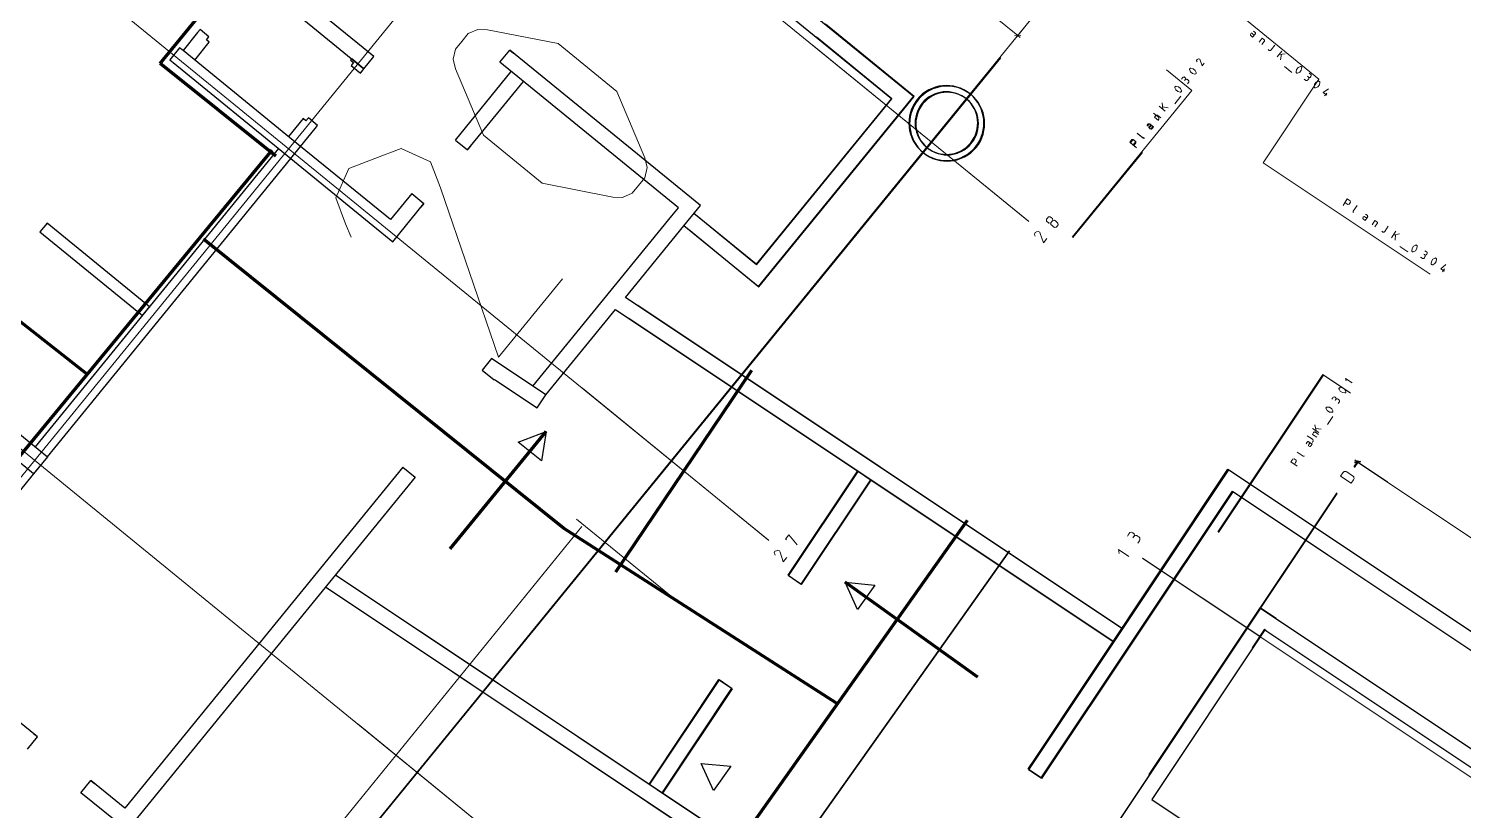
# Model space of a CAD drawing. Header units: metres. Extents: x 2680825 to 2680948, y 1252357 to 1252484.
# Drawn here: x 2680895.08 to 2680917.95, y 1252450.6 to 1252463.07 of the extents above; entities that cross this region are included whole.
import ezdxf

# ---------------------------------------------------------------- set-up
doc = ezdxf.new("R2010")
doc.units = ezdxf.units.M
doc.layers.add('0_BemassungAdo', color=5, linetype='Continuous', lineweight=0)
doc.layers.add('Bemaßung', color=7, linetype='Continuous', lineweight=13)
doc.layers.add('etappierung', color=7, linetype='Continuous')
doc.layers.add('geometrie', color=7, linetype='Continuous')
doc.layers.get('0_BemassungAdo').off()

# ---------------------------------------------------------------- blocks, each defined once
blk = doc.blocks.new('asdölkfasdiouhqreq')
at = {"layer": 'Bemaßung'}
for p, q in [((100.548, 56.428), (101.042, 56.56)), ((101.042, 56.56), (101.428, 56.337)), ((100.325, 56.041), (100.548, 56.428)), ((101.428, 56.337), (101.815, 56.114)), ((103.443, 56.37), (103.348, 56.243)), ((103.593, 56.445), (103.443, 56.37)), ((103.752, 56.445), (103.593, 56.445)), ((103.911, 56.445), (103.752, 56.445)), ((104.06, 56.37), (103.911, 56.445)), ((104.156, 56.243), (104.06, 56.37)), ((101.815, 56.114), (101.947, 55.619)), ((103.348, 56.243), (102.809, 55.233)), ((104.694, 55.233), (104.156, 56.243)), ((100.216, 55.839), (100.325, 56.041)), ((101.947, 55.619), (101.724, 55.233)), ((101.724, 55.233), (100.216, 52.809)), ((102.809, 55.233), (102.809, 54.021)), ((104.694, 54.021), (104.694, 55.233)), ((102.809, 54.021), (103.348, 53.011)), ((104.156, 53.011), (104.694, 54.021)), ((103.348, 53.011), (103.443, 52.884)), ((103.443, 52.884), (103.593, 52.809)), ((103.911, 52.809), (104.06, 52.884)), ((104.06, 52.884), (104.156, 53.011)), ((100.216, 52.809), (101.833, 52.809)), ((103.593, 52.809), (103.752, 52.809)), ((103.752, 52.809), (103.911, 52.809)), ((100.644, 47.363), (100.56, 47.229)), ((100.561, 47.396), (100.567, 47.408)), ((100.567, 47.408), (100.579, 47.429)), ((100.579, 47.429), (100.606, 47.436)), ((100.606, 47.436), (100.628, 47.424)), ((100.628, 47.424), (100.649, 47.412)), ((100.656, 47.384), (100.644, 47.363)), ((100.649, 47.412), (100.656, 47.384)), ((100.863, 47.407), (100.863, 47.43)), ((100.863, 47.43), (100.952, 47.43)), ((100.952, 47.43), (100.907, 47.228)), ((107.122, 47.394), (107.128, 47.405)), ((107.206, 47.36), (107.122, 47.226)), ((107.128, 47.405), (107.141, 47.426)), ((107.141, 47.426), (107.168, 47.434)), ((107.168, 47.434), (107.19, 47.421)), ((107.19, 47.421), (107.211, 47.409)), ((107.218, 47.381), (107.206, 47.36)), ((107.211, 47.409), (107.218, 47.381)), ((107.444, 47.427), (107.424, 47.407)), ((107.424, 47.407), (107.424, 47.382)), ((107.424, 47.382), (107.424, 47.358)), ((107.424, 47.358), (107.444, 47.338)), ((107.469, 47.427), (107.444, 47.427)), ((107.494, 47.427), (107.469, 47.427)), ((107.514, 47.407), (107.494, 47.427)), ((107.494, 47.338), (107.514, 47.358)), ((107.514, 47.382), (107.514, 47.407)), ((107.514, 47.358), (107.514, 47.382)), ((100.56, 47.229), (100.65, 47.229)), ((107.122, 47.226), (107.212, 47.226)), ((107.444, 47.338), (107.424, 47.318)), ((107.424, 47.318), (107.424, 47.293)), ((107.424, 47.293), (107.424, 47.27)), ((107.424, 47.27), (107.424, 47.246)), ((107.424, 47.246), (107.444, 47.226)), ((107.469, 47.338), (107.444, 47.338)), ((107.444, 47.226), (107.469, 47.226)), ((107.494, 47.338), (107.469, 47.338)), ((107.469, 47.226), (107.494, 47.226)), ((107.514, 47.317), (107.494, 47.338)), ((107.494, 47.226), (107.514, 47.246)), ((107.514, 47.293), (107.514, 47.317)), ((107.514, 47.27), (107.514, 47.293)), ((107.514, 47.246), (107.514, 47.27)), ((109.237, 47.049), (109.237, 47.173)), ((109.237, 47.173), (109.271, 47.173)), ((109.237, 47.036), (109.237, 47.16)), ((109.237, 47.16), (109.272, 47.16)), ((109.271, 47.173), (109.29, 47.173)), ((109.272, 47.16), (109.291, 47.16)), ((109.29, 47.173), (109.305, 47.157)), ((109.291, 47.16), (109.306, 47.144)), ((109.305, 47.157), (109.305, 47.138)), ((109.305, 47.138), (109.305, 47.119)), ((109.306, 47.144), (109.306, 47.125)), ((109.422, 47.173), (109.422, 47.062)), ((109.423, 47.16), (109.423, 47.05)), ((109.615, 47.131), (109.643, 47.131)), ((109.643, 47.131), (109.648, 47.131)), ((109.648, 47.131), (109.653, 47.129)), ((109.653, 47.129), (109.657, 47.125)), ((109.836, 47.076), (109.836, 47.172)), ((109.98, 47.049), (109.98, 47.172)), ((110.049, 47.172), (109.98, 47.097)), ((110.366, 47.165), (110.347, 47.131)), ((110.347, 47.131), (110.347, 47.09)), ((110.369, 47.17), (110.366, 47.165)), ((110.374, 47.172), (110.369, 47.17)), ((110.379, 47.172), (110.374, 47.172)), ((110.385, 47.172), (110.379, 47.172)), ((110.39, 47.17), (110.385, 47.172)), ((110.393, 47.165), (110.39, 47.17)), ((110.411, 47.131), (110.393, 47.165)), ((110.411, 47.09), (110.411, 47.131)), ((110.538, 47.172), (110.565, 47.172)), ((110.565, 47.172), (110.58, 47.172)), ((110.58, 47.172), (110.593, 47.16)), ((110.593, 47.13), (110.58, 47.117)), ((110.593, 47.16), (110.593, 47.145)), ((110.593, 47.145), (110.593, 47.13)), ((110.737, 47.165), (110.719, 47.131)), ((110.719, 47.131), (110.719, 47.09)), ((110.741, 47.17), (110.737, 47.165)), ((110.746, 47.172), (110.741, 47.17)), ((110.751, 47.172), (110.746, 47.172)), ((110.757, 47.172), (110.751, 47.172)), ((110.762, 47.17), (110.757, 47.172)), ((110.765, 47.165), (110.762, 47.17)), ((110.783, 47.131), (110.765, 47.165)), ((110.783, 47.09), (110.783, 47.131)), ((110.909, 47.152), (110.913, 47.158)), ((110.961, 47.131), (110.909, 47.048)), ((110.913, 47.158), (110.921, 47.172)), ((110.921, 47.172), (110.938, 47.176)), ((110.938, 47.176), (110.951, 47.169)), ((110.951, 47.169), (110.964, 47.161)), ((110.968, 47.144), (110.961, 47.131)), ((110.964, 47.161), (110.968, 47.144)), ((109.271, 47.104), (109.237, 47.104)), ((109.272, 47.091), (109.237, 47.091)), ((109.29, 47.104), (109.271, 47.104)), ((109.291, 47.091), (109.272, 47.091)), ((109.305, 47.119), (109.29, 47.104)), ((109.306, 47.106), (109.291, 47.091)), ((109.306, 47.125), (109.306, 47.106)), ((109.422, 47.062), (109.422, 47.059)), ((109.422, 47.059), (109.424, 47.055)), ((109.423, 47.05), (109.423, 47.046)), ((109.423, 47.046), (109.425, 47.042)), ((109.424, 47.055), (109.426, 47.053)), ((109.425, 47.042), (109.427, 47.04)), ((109.426, 47.053), (109.429, 47.05)), ((109.427, 47.04), (109.43, 47.037)), ((109.429, 47.05), (109.433, 47.049)), ((109.43, 47.037), (109.433, 47.036)), ((109.433, 47.049), (109.436, 47.049)), ((109.433, 47.036), (109.437, 47.036)), ((109.608, 47.081), (109.618, 47.09)), ((109.608, 47.069), (109.608, 47.081)), ((109.608, 47.058), (109.608, 47.069)), ((109.618, 47.049), (109.608, 47.058)), ((109.609, 47.068), (109.618, 47.077)), ((109.609, 47.056), (109.609, 47.068)), ((109.609, 47.045), (109.609, 47.056)), ((109.618, 47.036), (109.609, 47.045)), ((109.616, 47.118), (109.643, 47.118)), ((109.618, 47.09), (109.629, 47.09)), ((109.618, 47.077), (109.63, 47.077)), ((109.629, 47.049), (109.618, 47.049)), ((109.63, 47.036), (109.618, 47.036)), ((109.629, 47.09), (109.663, 47.09)), ((109.663, 47.049), (109.629, 47.049)), ((109.63, 47.077), (109.664, 47.077)), ((109.664, 47.036), (109.63, 47.036)), ((109.643, 47.118), (109.649, 47.118)), ((109.649, 47.118), (109.654, 47.116)), ((109.654, 47.116), (109.658, 47.112)), ((109.657, 47.125), (109.661, 47.121)), ((109.658, 47.112), (109.662, 47.108)), ((109.661, 47.121), (109.663, 47.116)), ((109.662, 47.108), (109.664, 47.103)), ((109.663, 47.116), (109.663, 47.111)), ((109.663, 47.111), (109.663, 47.049)), ((109.664, 47.103), (109.664, 47.098)), ((109.664, 47.098), (109.664, 47.036)), ((109.794, 47.049), (109.808, 47.049)), ((109.795, 47.036), (109.795, 47.118)), ((109.795, 47.118), (109.829, 47.118)), ((109.808, 47.049), (109.815, 47.049)), ((109.815, 47.049), (109.822, 47.051)), ((109.822, 47.051), (109.827, 47.057)), ((109.827, 47.057), (109.833, 47.062)), ((109.829, 47.118), (109.835, 47.118)), ((109.833, 47.062), (109.836, 47.069)), ((109.835, 47.118), (109.84, 47.116)), ((109.836, 47.069), (109.836, 47.076)), ((109.84, 47.116), (109.844, 47.112)), ((109.844, 47.112), (109.848, 47.108)), ((109.848, 47.108), (109.85, 47.103)), ((109.85, 47.103), (109.85, 47.098)), ((109.85, 47.098), (109.85, 47.036)), ((110.049, 47.048), (110.006, 47.125)), ((110.166, 47.007), (110.317, 47.007)), ((110.347, 47.09), (110.366, 47.055)), ((110.366, 47.055), (110.369, 47.051)), ((110.369, 47.051), (110.374, 47.048)), ((110.374, 47.048), (110.379, 47.048)), ((110.379, 47.048), (110.385, 47.048)), ((110.385, 47.048), (110.39, 47.051)), ((110.39, 47.051), (110.393, 47.055)), ((110.393, 47.055), (110.411, 47.09)), ((110.565, 47.048), (110.538, 47.048)), ((110.551, 47.117), (110.565, 47.117)), ((110.58, 47.117), (110.565, 47.117)), ((110.565, 47.117), (110.573, 47.117)), ((110.572, 47.048), (110.565, 47.048)), ((110.58, 47.051), (110.572, 47.048)), ((110.573, 47.117), (110.58, 47.114)), ((110.58, 47.114), (110.585, 47.109)), ((110.585, 47.056), (110.58, 47.051)), ((110.585, 47.109), (110.59, 47.104)), ((110.59, 47.062), (110.585, 47.056)), ((110.59, 47.104), (110.593, 47.097)), ((110.593, 47.069), (110.59, 47.062)), ((110.593, 47.097), (110.593, 47.09)), ((110.593, 47.09), (110.593, 47.076)), ((110.593, 47.076), (110.593, 47.069)), ((110.719, 47.09), (110.737, 47.055)), ((110.737, 47.055), (110.741, 47.051)), ((110.741, 47.051), (110.746, 47.048)), ((110.746, 47.048), (110.751, 47.048)), ((110.751, 47.048), (110.756, 47.048)), ((110.756, 47.048), (110.762, 47.051)), ((110.762, 47.051), (110.765, 47.055)), ((110.765, 47.055), (110.783, 47.09)), ((110.909, 47.048), (110.964, 47.048)), ((111.775, 46.76), (111.784, 46.77)), ((111.775, 46.749), (111.775, 46.76)), ((111.775, 46.715), (111.775, 46.749)), ((111.836, 46.715), (111.775, 46.715)), ((111.784, 46.77), (111.795, 46.77)), ((111.795, 46.77), (111.807, 46.77)), ((111.807, 46.77), (111.816, 46.76)), ((111.816, 46.76), (111.816, 46.749)), ((111.816, 46.749), (111.816, 46.715)), ((111.842, 46.715), (111.836, 46.715)), ((111.847, 46.717), (111.842, 46.715)), ((111.851, 46.721), (111.847, 46.717)), ((111.855, 46.724), (111.851, 46.721)), ((111.857, 46.73), (111.855, 46.724)), ((111.857, 46.763), (111.857, 46.735)), ((111.857, 46.735), (111.857, 46.73)), ((111.775, 46.584), (111.857, 46.584)), ((111.836, 46.529), (111.775, 46.529)), ((111.842, 46.529), (111.836, 46.529)), ((111.847, 46.531), (111.842, 46.529)), ((111.851, 46.535), (111.847, 46.531)), ((111.855, 46.539), (111.851, 46.535)), ((111.857, 46.544), (111.855, 46.539)), ((111.857, 46.584), (111.857, 46.549)), ((111.857, 46.549), (111.857, 46.544)), ((111.775, 46.398), (111.775, 46.384)), ((111.775, 46.384), (111.775, 46.377)), ((111.775, 46.377), (111.777, 46.37)), ((111.777, 46.37), (111.783, 46.365)), ((111.783, 46.365), (111.788, 46.359)), ((111.788, 46.359), (111.795, 46.357)), ((111.795, 46.357), (111.802, 46.357)), ((111.802, 46.357), (111.898, 46.357)), ((111.733, 46.026), (111.733, 45.875)), ((111.775, 46.212), (111.898, 46.212)), ((111.775, 46.143), (111.851, 46.186)), ((111.898, 46.143), (111.823, 46.212)), ((111.777, 45.823), (111.775, 45.818)), ((111.775, 45.818), (111.775, 45.813)), ((111.775, 45.813), (111.775, 45.807)), ((111.775, 45.807), (111.777, 45.802)), ((111.781, 45.827), (111.777, 45.823)), ((111.777, 45.802), (111.781, 45.799)), ((111.816, 45.845), (111.781, 45.827)), ((111.781, 45.799), (111.816, 45.781)), ((111.857, 45.845), (111.816, 45.845)), ((111.816, 45.781), (111.857, 45.781)), ((111.892, 45.827), (111.857, 45.845)), ((111.857, 45.781), (111.892, 45.799)), ((111.896, 45.823), (111.892, 45.827)), ((111.892, 45.799), (111.896, 45.802)), ((111.898, 45.818), (111.896, 45.823)), ((111.896, 45.802), (111.898, 45.807)), ((111.898, 45.813), (111.898, 45.818)), ((111.898, 45.807), (111.898, 45.813)), ((111.775, 45.627), (111.775, 45.654)), ((111.775, 45.62), (111.775, 45.627)), ((111.777, 45.613), (111.775, 45.62)), ((111.783, 45.607), (111.777, 45.613)), ((111.788, 45.602), (111.783, 45.607)), ((111.795, 45.599), (111.788, 45.602)), ((111.802, 45.599), (111.795, 45.599)), ((111.816, 45.599), (111.802, 45.599)), ((111.823, 45.599), (111.816, 45.599)), ((111.83, 45.602), (111.823, 45.599)), ((111.835, 45.607), (111.83, 45.602)), ((111.84, 45.613), (111.835, 45.607)), ((111.843, 45.62), (111.84, 45.613)), ((111.843, 45.641), (111.843, 45.627)), ((111.843, 45.612), (111.843, 45.627)), ((111.843, 45.627), (111.843, 45.62)), ((111.856, 45.599), (111.843, 45.612)), ((111.871, 45.599), (111.856, 45.599)), ((111.886, 45.599), (111.871, 45.599)), ((111.898, 45.612), (111.886, 45.599)), ((111.898, 45.654), (111.898, 45.627)), ((111.898, 45.627), (111.898, 45.612)), ((111.777, 45.452), (111.775, 45.446)), ((111.775, 45.446), (111.775, 45.441)), ((111.775, 45.441), (111.775, 45.436)), ((111.775, 45.436), (111.777, 45.43)), ((111.781, 45.455), (111.777, 45.452)), ((111.777, 45.43), (111.781, 45.427)), ((111.816, 45.473), (111.781, 45.455)), ((111.781, 45.427), (111.816, 45.409)), ((111.857, 45.473), (111.816, 45.473)), ((111.816, 45.409), (111.857, 45.409)), ((111.892, 45.455), (111.857, 45.473)), ((111.857, 45.409), (111.892, 45.427)), ((111.896, 45.452), (111.892, 45.455)), ((111.892, 45.427), (111.896, 45.43)), ((111.898, 45.446), (111.896, 45.452)), ((111.896, 45.43), (111.898, 45.436)), ((111.898, 45.441), (111.898, 45.446)), ((111.898, 45.436), (111.898, 45.441)), ((111.83, 45.234), (111.775, 45.234)), ((111.898, 45.255), (111.802, 45.283)), ((111.802, 45.283), (111.802, 45.214)), ((110.604, 43.901), (110.728, 43.913)), ((110.624, 43.709), (110.623, 43.706)), ((110.623, 43.706), (110.624, 43.702)), ((110.627, 43.712), (110.624, 43.709)), ((110.629, 43.715), (110.627, 43.712)), ((110.632, 43.717), (110.629, 43.715)), ((110.636, 43.717), (110.632, 43.717)), ((110.746, 43.728), (110.636, 43.717)), ((110.663, 43.872), (110.659, 43.906)), ((110.664, 43.853), (110.663, 43.872)), ((110.681, 43.839), (110.664, 43.853)), ((110.7, 43.841), (110.681, 43.839)), ((110.719, 43.843), (110.7, 43.841)), ((110.733, 43.859), (110.719, 43.843)), ((110.728, 43.913), (110.731, 43.878)), ((110.731, 43.878), (110.733, 43.859)), ((110.641, 43.521), (110.649, 43.532)), ((110.642, 43.51), (110.641, 43.521)), ((110.645, 43.476), (110.642, 43.51)), ((110.707, 43.482), (110.645, 43.476)), ((110.649, 43.532), (110.661, 43.533)), ((110.661, 43.533), (110.672, 43.534)), ((110.672, 43.534), (110.682, 43.525)), ((110.682, 43.525), (110.683, 43.514)), ((110.683, 43.514), (110.686, 43.48)), ((110.712, 43.482), (110.707, 43.482)), ((110.718, 43.485), (110.712, 43.482)), ((110.721, 43.489), (110.718, 43.485)), ((110.724, 43.493), (110.721, 43.489)), ((110.723, 43.532), (110.726, 43.504)), ((110.726, 43.499), (110.724, 43.493)), ((110.726, 43.504), (110.726, 43.499)), ((104.346, 43.235), (104.391, 43.239)), ((104.391, 43.239), (104.415, 43.241)), ((104.415, 43.241), (104.437, 43.223)), ((110.658, 43.346), (110.74, 43.354)), ((110.725, 43.297), (110.663, 43.291)), ((110.73, 43.297), (110.725, 43.297)), ((110.735, 43.3), (110.73, 43.297)), ((110.739, 43.304), (110.735, 43.3)), ((110.742, 43.308), (110.739, 43.304)), ((110.74, 43.354), (110.743, 43.319)), ((110.744, 43.314), (110.742, 43.308)), ((110.743, 43.319), (110.744, 43.314)), ((104.05, 43.161), (104.09, 43.21)), ((104.09, 43.21), (104.109, 43.01)), ((104.41, 43.039), (104.366, 43.034)), ((104.377, 43.148), (104.399, 43.15)), ((104.424, 43.152), (104.399, 43.15)), ((104.399, 43.15), (104.411, 43.151)), ((104.422, 43.04), (104.41, 43.039)), ((104.411, 43.151), (104.423, 43.148)), ((104.433, 43.046), (104.422, 43.04)), ((104.423, 43.148), (104.432, 43.14)), ((104.442, 43.174), (104.424, 43.152)), ((104.432, 43.14), (104.441, 43.132)), ((104.44, 43.055), (104.433, 43.046)), ((104.437, 43.223), (104.44, 43.199)), ((104.44, 43.199), (104.442, 43.174)), ((104.448, 43.064), (104.44, 43.055)), ((104.441, 43.132), (104.447, 43.122)), ((104.447, 43.122), (104.448, 43.11)), ((104.448, 43.11), (104.45, 43.087)), ((104.451, 43.076), (104.448, 43.064)), ((104.45, 43.087), (104.451, 43.076)), ((110.676, 43.161), (110.677, 43.147)), ((110.677, 43.147), (110.678, 43.14)), ((110.678, 43.14), (110.681, 43.133)), ((110.681, 43.133), (110.687, 43.128)), ((110.687, 43.128), (110.693, 43.124)), ((110.693, 43.124), (110.7, 43.122)), ((110.7, 43.122), (110.707, 43.122)), ((110.707, 43.122), (110.803, 43.131)), ((110.67, 42.787), (110.685, 42.636)), ((110.694, 42.976), (110.817, 42.988)), ((110.7, 42.907), (110.772, 42.957)), ((110.823, 42.919), (110.741, 42.98)), ((110.733, 42.589), (110.731, 42.584)), ((110.731, 42.584), (110.732, 42.578)), ((110.732, 42.578), (110.732, 42.573)), ((110.732, 42.573), (110.735, 42.568)), ((110.737, 42.593), (110.733, 42.589)), ((110.735, 42.568), (110.74, 42.565)), ((110.77, 42.614), (110.737, 42.593)), ((110.74, 42.565), (110.776, 42.55)), ((110.811, 42.618), (110.77, 42.614)), ((110.776, 42.55), (110.817, 42.554)), ((110.847, 42.603), (110.811, 42.618)), ((110.817, 42.554), (110.85, 42.576)), ((110.852, 42.6), (110.847, 42.603)), ((110.85, 42.576), (110.854, 42.579)), ((110.855, 42.596), (110.852, 42.6)), ((110.854, 42.579), (110.856, 42.585)), ((110.855, 42.59), (110.855, 42.596)), ((110.856, 42.585), (110.855, 42.59)), ((110.75, 42.393), (110.747, 42.421)), ((110.75, 42.386), (110.75, 42.393)), ((110.754, 42.379), (110.75, 42.386)), ((110.76, 42.375), (110.754, 42.379)), ((110.765, 42.37), (110.76, 42.375)), ((110.772, 42.368), (110.765, 42.37)), ((110.78, 42.368), (110.772, 42.368)), ((110.793, 42.37), (110.78, 42.368)), ((110.801, 42.37), (110.793, 42.37)), ((110.807, 42.374), (110.801, 42.37)), ((110.812, 42.38), (110.807, 42.374)), ((110.817, 42.385), (110.812, 42.38)), ((110.817, 42.414), (110.818, 42.4)), ((110.819, 42.393), (110.817, 42.385)), ((110.82, 42.385), (110.818, 42.4)), ((110.818, 42.4), (110.819, 42.393)), ((110.833, 42.374), (110.82, 42.385)), ((110.848, 42.375), (110.833, 42.374)), ((110.863, 42.377), (110.848, 42.375)), ((110.874, 42.39), (110.863, 42.377)), ((110.87, 42.433), (110.873, 42.405)), ((110.873, 42.405), (110.874, 42.39)), ((108.296, 42.1), (108.281, 42.064)), ((108.298, 42.104), (108.296, 42.1)), ((108.303, 42.107), (108.298, 42.104)), ((108.309, 42.108), (108.303, 42.107)), ((108.314, 42.108), (108.309, 42.108)), ((108.319, 42.106), (108.314, 42.108)), ((108.323, 42.102), (108.319, 42.106)), ((108.345, 42.07), (108.323, 42.102)), ((108.469, 42.095), (108.494, 42.126)), ((108.494, 42.126), (108.506, 42.002)), ((110.769, 42.219), (110.767, 42.214)), ((110.767, 42.214), (110.767, 42.208)), ((110.767, 42.208), (110.768, 42.203)), ((110.768, 42.203), (110.771, 42.198)), ((110.773, 42.223), (110.769, 42.219)), ((110.771, 42.198), (110.776, 42.195)), ((110.805, 42.244), (110.773, 42.223)), ((110.776, 42.195), (110.812, 42.18)), ((110.847, 42.248), (110.805, 42.244)), ((110.812, 42.18), (110.853, 42.184)), ((110.883, 42.233), (110.847, 42.248)), ((110.853, 42.184), (110.885, 42.206)), ((110.887, 42.23), (110.883, 42.233)), ((110.885, 42.206), (110.889, 42.209)), ((110.89, 42.225), (110.887, 42.23)), ((110.889, 42.209), (110.891, 42.215)), ((110.891, 42.22), (110.89, 42.225)), ((110.891, 42.215), (110.891, 42.22)), ((106.908, 41.961), (106.943, 41.964)), ((106.92, 41.837), (106.908, 41.961)), ((106.949, 41.895), (106.915, 41.892)), ((106.943, 41.964), (106.961, 41.966)), ((106.968, 41.897), (106.949, 41.895)), ((106.961, 41.966), (106.978, 41.952)), ((106.982, 41.914), (106.968, 41.897)), ((106.978, 41.952), (106.98, 41.933)), ((106.98, 41.933), (106.982, 41.914)), ((107.093, 41.978), (107.104, 41.869)), ((107.104, 41.869), (107.104, 41.865)), ((107.287, 41.905), (107.295, 41.915)), ((107.288, 41.893), (107.287, 41.905)), ((107.289, 41.882), (107.288, 41.893)), ((107.289, 41.956), (107.317, 41.958)), ((107.299, 41.874), (107.289, 41.882)), ((107.295, 41.915), (107.307, 41.916)), ((107.311, 41.875), (107.299, 41.874)), ((107.307, 41.916), (107.341, 41.919)), ((107.345, 41.878), (107.311, 41.875)), ((107.317, 41.958), (107.322, 41.959)), ((107.322, 41.959), (107.327, 41.957)), ((107.327, 41.957), (107.332, 41.954)), ((107.332, 41.954), (107.336, 41.95)), ((107.336, 41.95), (107.339, 41.945)), ((107.339, 41.945), (107.339, 41.94)), ((107.339, 41.94), (107.345, 41.878)), ((107.368, 41.893), (107.382, 41.894)), ((107.382, 41.894), (107.389, 41.895)), ((107.389, 41.895), (107.396, 41.899)), ((107.396, 41.899), (107.4, 41.904)), ((107.406, 41.924), (107.397, 42.02)), ((107.4, 41.904), (107.405, 41.91)), ((107.405, 41.91), (107.407, 41.917)), ((107.407, 41.917), (107.406, 41.924)), ((107.467, 41.973), (107.502, 41.976)), ((107.475, 41.89), (107.467, 41.973)), ((107.502, 41.976), (107.507, 41.977)), ((107.507, 41.977), (107.512, 41.975)), ((107.512, 41.975), (107.517, 41.971)), ((107.517, 41.971), (107.521, 41.968)), ((107.521, 41.968), (107.524, 41.963)), ((107.524, 41.963), (107.524, 41.957)), ((107.524, 41.957), (107.53, 41.896)), ((107.553, 41.911), (107.541, 42.034)), ((107.61, 42.041), (107.548, 41.959)), ((107.622, 41.917), (107.572, 41.99)), ((107.742, 41.887), (107.893, 41.902)), ((107.926, 42.064), (107.911, 42.028)), ((107.911, 42.028), (107.915, 41.987)), ((107.915, 41.987), (107.936, 41.954)), ((107.928, 42.069), (107.926, 42.064)), ((107.933, 42.072), (107.928, 42.069)), ((107.939, 42.072), (107.933, 42.072)), ((107.936, 41.954), (107.94, 41.95)), ((107.944, 42.073), (107.939, 42.072)), ((107.94, 41.95), (107.945, 41.948)), ((107.949, 42.071), (107.944, 42.073)), ((107.945, 41.948), (107.95, 41.949)), ((107.953, 42.067), (107.949, 42.071)), ((107.95, 41.949), (107.956, 41.949)), ((107.975, 42.034), (107.953, 42.067)), ((107.956, 41.949), (107.961, 41.952)), ((107.961, 41.952), (107.964, 41.957)), ((107.964, 41.957), (107.979, 41.993)), ((107.979, 41.993), (107.975, 42.034)), ((108.096, 42.087), (108.124, 42.09)), ((108.135, 41.967), (108.108, 41.964)), ((108.115, 42.034), (108.129, 42.035)), ((108.124, 42.09), (108.139, 42.091)), ((108.144, 42.037), (108.129, 42.035)), ((108.129, 42.035), (108.136, 42.036)), ((108.143, 41.967), (108.135, 41.967)), ((108.136, 42.036), (108.143, 42.034)), ((108.139, 42.091), (108.152, 42.08)), ((108.143, 42.034), (108.149, 42.029)), ((108.149, 41.971), (108.143, 41.967)), ((108.155, 42.05), (108.144, 42.037)), ((108.149, 42.029), (108.155, 42.024)), ((108.154, 41.977), (108.149, 41.971)), ((108.152, 42.08), (108.154, 42.065)), ((108.154, 42.065), (108.155, 42.05)), ((108.159, 41.982), (108.154, 41.977)), ((108.155, 42.024), (108.158, 42.018)), ((108.158, 42.018), (108.159, 42.01)), ((108.159, 42.01), (108.16, 41.997)), ((108.161, 41.989), (108.159, 41.982)), ((108.16, 41.997), (108.161, 41.989)), ((108.281, 42.064), (108.285, 42.022)), ((108.285, 42.022), (108.306, 41.99)), ((108.306, 41.99), (108.31, 41.986)), ((108.31, 41.986), (108.315, 41.984)), ((108.315, 41.984), (108.321, 41.984)), ((108.321, 41.984), (108.326, 41.985)), ((108.326, 41.985), (108.331, 41.988)), ((108.331, 41.988), (108.334, 41.993)), ((108.334, 41.993), (108.349, 42.029)), ((108.349, 42.029), (108.345, 42.07)), ((110.842, 42.008), (110.787, 42.003)), ((110.909, 42.035), (110.81, 42.053)), ((110.81, 42.053), (110.817, 41.985)), ((107.104, 41.865), (107.106, 41.862)), ((107.106, 41.862), (107.109, 41.859)), ((107.109, 41.859), (107.112, 41.857)), ((107.112, 41.857), (107.115, 41.856)), ((107.115, 41.856), (107.119, 41.856)), ((107.301, 41.208), (107.234, 41.202)), ((107.234, 41.202), (107.253, 41.002)), ((107.313, 41.21), (107.301, 41.208)), ((107.325, 41.206), (107.313, 41.21)), ((107.334, 41.198), (107.325, 41.206)), ((107.343, 41.191), (107.334, 41.198)), ((107.349, 41.18), (107.343, 41.191)), ((107.35, 41.168), (107.349, 41.18)), ((107.253, 41.002), (107.32, 41.008)), ((107.32, 41.008), (107.332, 41.009)), ((107.332, 41.009), (107.343, 41.015)), ((107.343, 41.015), (107.35, 41.024)), ((107.36, 41.057), (107.35, 41.168)), ((107.35, 41.024), (107.358, 41.033)), ((107.358, 41.033), (107.362, 41.045)), ((107.362, 41.045), (107.36, 41.057))]:
    blk.add_line(p, q, dxfattribs=at)
at = {"layer": 'Bemaßung', "color": 1, "lineweight": 18}
for p, q in [((99.005, 48.226), (99.003, 50.213)), ((98.967, 50.072), (90.574, 50.06))]:
    blk.add_line(p, q, dxfattribs=at)
at = {"layer": 'Bemaßung', "color": 1, "lineweight": 140}
blk.add_line((98.748, 49.197), (102.611, 49.544), dxfattribs=at)
at = {"layer": 'etappierung', "color": 5, "lineweight": 9}
for p, q in [((94.267, 78.749), (94.267, 47.633)), ((100.679, 78.749), (100.679, 47.633)), ((107.241, 78.749), (107.241, 47.633)), ((14.173, 57.504), (109.824, 57.504)), ((107.24, 47.62), (107.242, 52.088)), ((100.678, 47.623), (100.68, 51.459)), ((94.266, 47.625), (94.268, 50.844)), ((14.173, 49.633), (109.824, 49.633)), ((108.979, 49.618), (81.597, 49.629)), ((104.225, 42.8), (104.224, 42.814)), ((104.224, 42.814), (107.012, 13.731)), ((104.227, 42.812), (104.226, 42.826)), ((104.226, 42.826), (104.444, 40.567)), ((106.986, 41.071), (10.211, 31.792)), ((106.99, 41.084), (101.615, 40.567))]:
    blk.add_line(p, q, dxfattribs=at)
at = {"layer": 'etappierung', "color": 5, "lineweight": 120}
for p, q in [((95.738, 64.479), (95.864, 57.719)), ((100.459, 57.588), (100.441, 59.95)), ((100.441, 59.95), (103.862, 59.95)), ((84.766, 57.782), (100.494, 57.694)), ((98.762, 50.282), (98.707, 57.644)), ((99.348, 45.145), (98.762, 50.282)), ((102.922, 45.371), (90.405, 44.524))]:
    blk.add_line(p, q, dxfattribs=at)
at = {"layer": 'etappierung', "color": 5, "lineweight": 5}
for p, q in [((109.425, 49.633), (109.425, 57.504)), ((109.46, 49.597), (109.39, 49.668)), ((109.674, 49.633), (109.4, 49.633)), ((109.425, 49.583), (109.425, 49.633)), ((107.578, 41.191), (107.582, 41.141)), ((107.604, 41.13), (107.48, 41.118)), ((107.482, 41.132), (107.607, 41.144)), ((107.618, 41.096), (107.541, 41.16)), ((107.544, 41.173), (107.621, 41.109)), ((107.579, 41.128), (107.575, 41.178)), ((108.331, 33.292), (107.579, 41.128)), ((107.582, 41.141), (107.637, 40.567))]:
    blk.add_line(p, q, dxfattribs=at)
at = {"layer": 'etappierung'}
for p, q in [((99.369, 51.71), (99.782, 51.472)), ((99.369, 51.233), (99.369, 51.71)), ((99.782, 51.472), (99.369, 51.233)), ((100.718, 45.829), (100.929, 46.257)), ((100.929, 46.257), (101.193, 45.86)), ((97.028, 45.785), (97.24, 46.212)), ((97.24, 46.212), (97.504, 45.816)), ((97.504, 45.816), (97.028, 45.785)), ((101.193, 45.86), (100.718, 45.829))]:
    blk.add_line(p, q, dxfattribs=at)
at = {"layer": 'etappierung', "color": 5, "lineweight": 211}
for p, q in [((97.362, 51.472), (99.782, 51.472)), ((101.095, 43.663), (100.929, 46.257))]:
    blk.add_line(p, q, dxfattribs=at)
at = {"layer": 'etappierung', "color": 5, "lineweight": 0}
for p, q in [((111.923, 45.472), (111.923, 48.672)), ((110.502, 46.928), (110.502, 47.447)), ((107.485, 46.914), (109.238, 46.914)), ((107.486, 46.928), (110.502, 46.928)), ((110.324, 45.318), (111.923, 45.472)), ((110.631, 42.132), (110.324, 45.318)), ((111.923, 45.472), (111.909, 45.47)), ((108.311, 42.434), (105.308, 42.146)), ((105.311, 42.158), (108.313, 42.447)), ((108.36, 41.917), (108.311, 42.434)), ((108.313, 42.447), (108.363, 41.931))]:
    blk.add_line(p, q, dxfattribs=at)
at = {"layer": 'etappierung', "color": 5, "lineweight": 35}
blk.add_line((102.975, 44.542), (90.458, 43.695), dxfattribs=at)
at = {"layer": 'geometrie', "color": 7}
for p, q in [((107.625, 76.55), (107.625, 50.312)), ((107.376, 64.631), (107.376, 50.562)), ((94.092, 57.379), (94.092, 63.926)), ((94.441, 63.926), (94.441, 57.379)), ((97.325, 59.738), (97.145, 59.738)), ((97.145, 59.738), (97.145, 57.629)), ((97.325, 57.629), (97.325, 59.738)), ((97.325, 59.738), (97.325, 59.718)), ((100.829, 59.868), (100.579, 59.868)), ((100.579, 59.868), (100.579, 59.788)), ((100.579, 59.868), (100.579, 59.798)), ((100.579, 59.798), (100.579, 57.379)), ((100.829, 59.798), (100.829, 59.868)), ((101.198, 59.798), (100.829, 59.798)), ((100.829, 57.379), (100.829, 59.798)), ((101.259, 59.798), (101.198, 59.798)), ((101.259, 59.618), (101.259, 59.798)), ((102.428, 59.798), (102.428, 57.379)), ((102.678, 57.379), (102.678, 59.798)), ((100.829, 59.558), (101.198, 59.558)), ((101.198, 59.558), (101.198, 59.618)), ((101.198, 59.618), (101.259, 59.618)), ((100.579, 57.629), (94.441, 57.629)), ((97.145, 57.629), (97.325, 57.629)), ((101.198, 57.629), (100.829, 57.629)), ((101.198, 57.569), (101.198, 57.629)), ((101.259, 57.569), (101.198, 57.569)), ((101.259, 57.379), (101.259, 57.569)), ((102.398, 57.569), (102.338, 57.569)), ((102.338, 57.569), (102.338, 57.379)), ((102.428, 57.629), (102.398, 57.629)), ((102.398, 57.629), (102.398, 57.569)), ((102.428, 57.379), (102.428, 57.629)), ((94.267, 57.379), (87.58, 57.379)), ((90.878, 54.68), (90.878, 57.379)), ((94.441, 57.379), (94.092, 57.379)), ((94.441, 57.379), (100.579, 57.379)), ((100.579, 57.379), (100.579, 55.28)), ((100.579, 57.379), (100.829, 57.379)), ((100.829, 55.53), (100.829, 57.379)), ((100.829, 57.379), (101.198, 57.379)), ((101.198, 57.379), (101.259, 57.379)), ((102.338, 57.379), (102.398, 57.379)), ((102.398, 57.379), (102.428, 57.379)), ((102.428, 57.379), (102.678, 57.379)), ((103.877, 52.091), (103.877, 55.765)), ((103.877, 55.765), (104.127, 55.765)), ((104.127, 51.842), (104.127, 55.765)), ((104.127, 55.765), (104.127, 55.685)), ((101.368, 55.53), (100.829, 55.53)), ((101.368, 55.53), (101.368, 55.28)), ((102.468, 55.53), (102.468, 55.28)), ((102.468, 55.53), (103.877, 55.53)), ((100.579, 55.28), (101.368, 55.28)), ((101.368, 55.28), (101.288, 55.28)), ((102.468, 55.28), (102.548, 55.28)), ((102.468, 55.28), (103.877, 55.28)), ((90.628, 54.68), (90.878, 54.68)), ((90.878, 54.68), (90.878, 54.76)), ((90.628, 52.631), (90.628, 53.581)), ((90.628, 53.581), (90.878, 53.581)), ((90.878, 52.881), (90.878, 53.581)), ((90.878, 53.581), (90.878, 53.501)), ((97.895, 52.881), (90.878, 52.881)), ((97.895, 52.881), (97.895, 52.631)), ((100.13, 52.881), (99.894, 52.881)), ((99.894, 52.881), (99.894, 52.631)), ((100.23, 51.842), (100.13, 52.881)), ((97.895, 52.631), (90.628, 52.631)), ((95.635, 52.631), (96.721, 41.351)), ((95.887, 52.631), (96.97, 41.375)), ((99.894, 52.631), (99.903, 52.631)), ((99.903, 52.631), (99.981, 51.818)), ((100.206, 52.091), (103.712, 52.091)), ((103.712, 52.091), (103.877, 52.091)), ((107.376, 50.549), (107.377, 52.101)), ((107.626, 50.299), (107.627, 52.125)), ((99.981, 51.818), (100.23, 51.842)), ((100.23, 51.842), (101.987, 51.842)), ((101.987, 51.842), (102.902, 42.347)), ((103.151, 42.371), (102.238, 51.842)), ((102.238, 51.842), (103.712, 51.842)), ((103.712, 50.312), (103.712, 51.842)), ((103.712, 51.842), (104.127, 51.842)), ((103.714, 51.75), (103.713, 50.3)), ((103.962, 50.562), (103.962, 51.842)), ((103.962, 50.55), (103.963, 51.774)), ((102.899, 42.336), (102.012, 51.587)), ((103.148, 42.36), (102.261, 51.611)), ((95.794, 50.991), (96.719, 41.342)), ((96.042, 51.015), (96.967, 41.365)), ((107.376, 50.562), (103.962, 50.562)), ((103.962, 50.55), (107.376, 50.549)), ((107.625, 50.312), (103.712, 50.312)), ((103.713, 50.3), (107.626, 50.299)), ((100.441, 47.02), (102.431, 47.211)), ((100.442, 47.031), (102.432, 47.223)), ((100.465, 46.772), (100.441, 47.02)), ((100.442, 47.031), (100.466, 46.782)), ((100.465, 46.772), (102.455, 46.962)), ((100.466, 46.782), (102.456, 46.974)), ((98.452, 46.839), (96.462, 46.648)), ((98.452, 46.83), (96.462, 46.639)), ((98.452, 46.839), (98.476, 46.591)), ((98.476, 46.581), (98.452, 46.83)), ((98.476, 46.581), (96.485, 46.39)), ((98.476, 46.591), (96.486, 46.399)), ((106.182, 42.651), (100.461, 42.102)), ((100.464, 42.113), (106.185, 42.664)), ((106.83, 35.895), (106.182, 42.651)), ((106.185, 42.664), (106.387, 40.567)), ((105.957, 42.378), (100.485, 41.853)), ((100.488, 41.864), (105.96, 42.391)), ((103.148, 42.36), (102.899, 42.336)), ((102.902, 42.347), (103.151, 42.371)), ((106.581, 35.871), (105.957, 42.378)), ((105.96, 42.391), (106.136, 40.567)), ((100.461, 42.102), (100.541, 42.11)), ((100.485, 41.853), (100.461, 42.102)), ((100.464, 42.113), (100.544, 42.12)), ((100.488, 41.864), (100.464, 42.113)), ((104.797, 40.861), (97.086, 40.122)), ((104.801, 40.873), (101.615, 40.567)), ((104.797, 40.861), (106.555, 22.524)), ((104.801, 40.873), (104.83, 40.567)), ((104.573, 40.589), (101.339, 40.278)), ((104.576, 40.601), (104.222, 40.567)), ((104.573, 40.589), (106.283, 22.749)), ((104.576, 40.601), (104.579, 40.567)), ((101.339, 40.278), (101.907, 34.353))]:
    blk.add_line(p, q, dxfattribs=at)
for centre, radius, start, end in [((107.628, 49.63), 0.602, 90.2811, 179.7534), ((107.629, 49.616), 0.602, 95.7057, 185.2131), ((107.628, 49.63), 0.502, 90.279, 179.721), ((107.629, 49.617), 0.502, 95.7539, 185.1926), ((107.623, 49.616), 0.602, 5.7261, 95.1937), ((107.624, 49.616), 0.502, 5.7612, 95.1999), ((107.622, 49.629), 0.603, 0.3053, 89.7291), ((107.623, 49.63), 0.502, 0.279, 89.721), ((107.623, 49.621), 0.502, 275.7541, 5.1933), ((107.623, 49.621), 0.602, 275.7603, 5.2282), ((107.628, 49.635), 0.602, 180.252, 269.7204), ((107.628, 49.622), 0.602, 185.7401, 275.2479), ((107.628, 49.635), 0.502, 180.2855, 269.7227), ((107.628, 49.622), 0.502, 185.7605, 275.1997), ((107.623, 49.635), 0.502, 270.2773, 359.7145), ((107.622, 49.636), 0.603, 270.2694, 359.6893)]:
    blk.add_arc(centre, radius, start, end, dxfattribs=at)
blk = doc.blocks.new('A$Cbb9cbaab')
blk.add_blockref('asdölkfasdiouhqreq', (-9.862, -4.002))

msp = doc.modelspace()

# ---------------------------------------------------------------- block references
at = {"layer": '0_BemassungAdo', "rotation": 50.80316544729117}
msp.add_blockref('A$Cbb9cbaab', (2680883.288, 1252356.959), dxfattribs=at)

doc.saveas('drawing.dxf')
